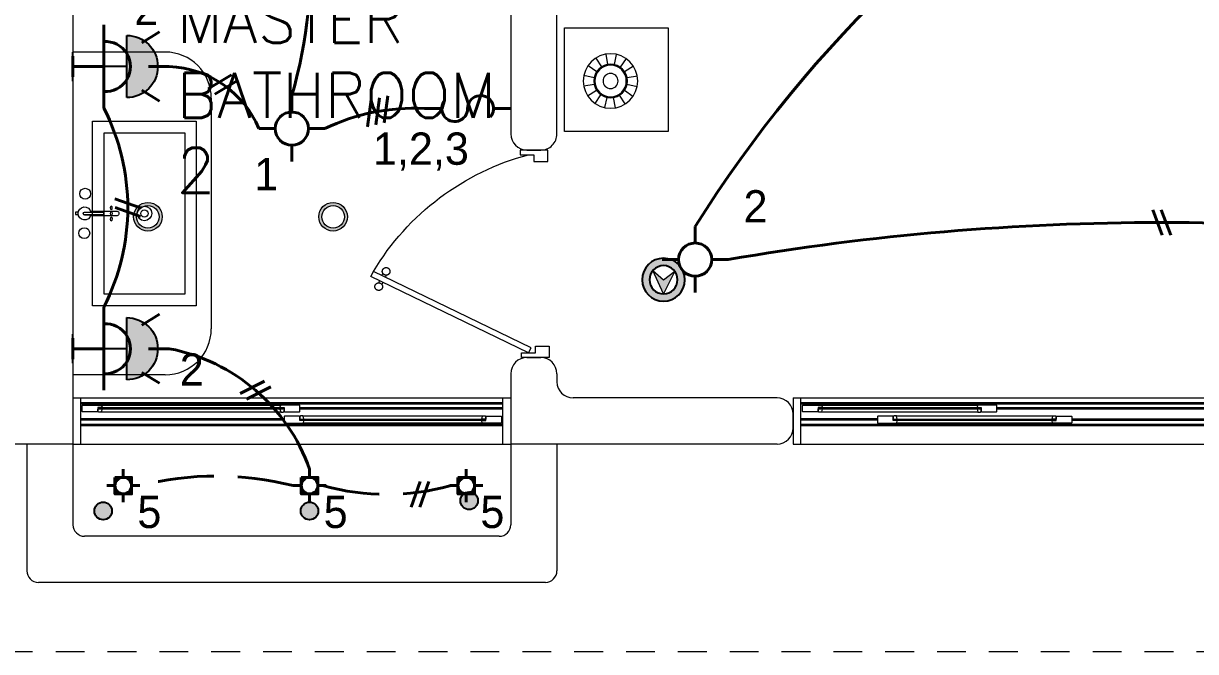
# Model space of a CAD drawing. Header units: metres. Extents: x 14 to 2416, y -346 to 476.
# Drawn here: x 146.26 to 151.35, y -86.97 to -84.25 of the extents above; entities that cross this region are included whole.
import ezdxf

# ---------------------------------------------------------------- set-up
doc = ezdxf.new("R2010")
doc.units = ezdxf.units.M
for name, pattern in [('0', [0]), ('Dash Style-2', [0.694425, 0.48607, -0.208355]), ('HIDDEN2', [0.1875, 0.125, -0.0625])]:
    doc.linetypes.add(name, pattern=pattern)
doc.layers.get('0').update_dxf_attribs({"linetype": '0', "lineweight": 20})
doc.layers.add('1', color=1, linetype='Continuous')
doc.layers.add('MAVA Luminarias', color=1, linetype='Continuous')
for name, color, linetype, lineweight in [('A-ANNO-TEXT', 20, 'Continuous', 13), ('A-DOOR', 35, 'Continuous', 5), ('A-WALL', 250, 'Continuous', 20), ('baños', 251, 'Continuous', 0), ('cristales', 131, 'Continuous', 0), ('E Salida Interruptores', 22, 'Continuous', 40), ('E Salida Luces', 22, 'Continuous', 40), ('E Tuberia Emp Losa', 22, 'Continuous', 40), ('E Tuberia Emp Piso', 24, 'Dash Style-2', 40), ('MAVA', 1, 'Continuous', 15), ('MAVA -LUMINARIAS', 1, 'Continuous', 18), ('MOBILIARIOS', 252, 'Continuous', 0), ('muros bajitos', 252, 'Continuous', 5), ('textos', 7, 'Continuous', 0)]:
    doc.layers.add(name, color=color, linetype=linetype, lineweight=lineweight)
doc.layers.add('Techos 1', color=7, linetype='HIDDEN2', lineweight=9, true_color=0x42391a)
doc.styles.add('CENTURY GOTHIC', font='GOTHIC.TTF')
doc.styles.get("Standard").update_dxf_attribs({"font": 'arial.ttf', "height": 0.1875})

# ---------------------------------------------------------------- blocks, each defined once
blk = doc.blocks.new('dl ip')
at = {"layer": 'MAVA', "true_color": 0xf8991e, "transparency": 33554687}
h = blk.add_hatch(color=30, dxfattribs=at)
h.dxf.hatch_style = 1
h.paths.add_polyline_path([(94.7574, -111.2088), (94.7109, -111.2482), (94.6624, -111.2113), (94.7109, -111.3092)])
at = {"layer": 'MAVA Luminarias', "linetype": 'Continuous', "true_color": 0xf8991e}
h = blk.add_hatch(color=30, dxfattribs=at)
h.paths.add_polyline_path([(94.618, -111.2482, 1), (94.8039, -111.2482, 1)])
h.paths.add_polyline_path([(94.7719, -111.2482, -1), (94.6499, -111.2482, -1)], flags=16)
at = {"layer": 'MAVA', "color": 30, "true_color": 0xf8991e}
for p, q in [((94.7109, -111.2482), (94.6624, -111.2113)), ((94.6624, -111.2113), (94.7109, -111.3092)), ((94.7109, -111.3092), (94.7574, -111.2088)), ((94.7574, -111.2088), (94.7109, -111.2482))]:
    blk.add_line(p, q, dxfattribs=at)
at = {"layer": 'MAVA Luminarias', "color": 30, "linetype": 'Continuous', "true_color": 0xf8991e}
for radius in [0.093, 0.061]:
    blk.add_circle((94.7109, -111.2482), radius, dxfattribs=at)
blk = doc.blocks.new('downlight')
at = {"layer": 'MAVA -LUMINARIAS'}
h = blk.add_hatch(color=3, dxfattribs=at)
h.dxf.hatch_style = 1
h.paths.add_polyline_path([(-5.416, -22.4571, 1), (-5.2917, -22.4571, 1)])
h.paths.add_polyline_path([(-5.3048, -22.4571, -1), (-5.4029, -22.4571, -1)], flags=16)
at = {"layer": 'MAVA -LUMINARIAS', "color": 3}
for radius in [0.0622, 0.049]:
    blk.add_circle((-5.3539, -22.4571), radius, dxfattribs=at)
blk = doc.blocks.new('piso')
at = {"layer": 'MAVA Luminarias', "transparency": 33554687}
blk.add_hatch(color=6, dxfattribs=at).paths.add_polyline_path([(513802.9217, 2035255.1736, 1), (513803.034, 2035255.1736, 1)])
at = {"layer": 'MAVA Luminarias', "color": 6, "transparency": 33554687}
blk.add_circle((513802.9779, 2035255.1736), 0.0562, dxfattribs=at)
blk = doc.blocks.new('SCONCE 2')
at = {"layer": 'MAVA Luminarias', "linetype": 'Continuous'}
blk.add_hatch(color=1, dxfattribs=at).paths.add_polyline_path([(0.3422, -0.2405, 1), (-0.169, -0.2405)])
at = {"layer": 'MAVA Luminarias', "color": 1, "linetype": 'Continuous'}
for p, q in [((-0.169, -0.2405), (0.3422, -0.2405)), ((0.0866, -0.2405), (0.0866, -0.6823)), ((-0.0323, -0.6823), (0.2056, -0.6823))]:
    blk.add_line(p, q, dxfattribs=at)
blk.add_arc((0.0866, -0.2405), 0.2556, 0, 180, dxfattribs=at)
blk = doc.blocks.new('A$Cb50f4bf1')
at = {"layer": 'MOBILIARIOS'}
for p, q in [((0.45, 0.45), (0, 0.45)), ((0, 0.45), (0, 0)), ((0.45, 0), (0.45, 0.45)), ((0.2058, 0.3663), (0.2154, 0.322)), ((0.2519, 0.3671), (0.2438, 0.3224)), ((0.1314, 0.3148), (0.1695, 0.2902)), ((0.1635, 0.348), (0.1893, 0.3107)), ((0.2948, 0.3501), (0.2703, 0.312)), ((0.328, 0.318), (0.2907, 0.2922)), ((0.1144, 0.2719), (0.1591, 0.2638)), ((0.3463, 0.2757), (0.302, 0.2661)), ((0.1152, 0.2258), (0.1595, 0.2353)), ((0.1335, 0.1834), (0.1708, 0.2092)), ((0.3301, 0.1867), (0.292, 0.2112)), ((0.3471, 0.2296), (0.3025, 0.2377)), ((0.1667, 0.1514), (0.1913, 0.1895)), ((0.2096, 0.1344), (0.2177, 0.179)), ((0.2557, 0.1352), (0.2462, 0.1795)), ((0.2981, 0.1535), (0.2723, 0.1908)), ((0, 0), (0.45, 0))]:
    blk.add_line(p, q, dxfattribs=at)
for radius in [0.1182, 0.0729, 0.0684, 0.0328]:
    blk.add_circle((0.2308, 0.2507), radius, dxfattribs=at)
blk = doc.blocks.new('A$C539e194f')
at = {"layer": 'A-DOOR'}
for p, q in [((0, 0.2), (3.2, 0.2)), ((0, 0), (0, 0.2)), ((0.034, 0.2), (0.034, 0)), ((3.166, 0.2), (3.166, 0)), ((3.2, 0), (3.2, 0.2)), ((0.034, 0.12), (3.166, 0.12)), ((0.366, 0.1075), (0.3675, 0.109)), ((0.366, 0.0805), (0.366, 0.1075)), ((0.3675, 0.109), (0.4481, 0.109)), ((0.4481, 0.109), (0.45, 0.1075)), ((1.1279, 0.109), (0.4481, 0.109)), ((0.45, 0.1075), (0.452, 0.0995)), ((1.126, 0.1075), (1.124, 0.0995)), ((1.1279, 0.109), (1.126, 0.1075)), ((1.2085, 0.109), (1.1279, 0.109)), ((1.21, 0.1075), (1.2085, 0.109)), ((1.21, 0.0805), (1.21, 0.1075)), ((1.99, 0.1075), (1.9915, 0.109)), ((1.99, 0.0805), (1.99, 0.1075)), ((1.9915, 0.109), (2.0721, 0.109)), ((2.0721, 0.109), (2.074, 0.1075)), ((2.0721, 0.109), (2.7519, 0.109)), ((2.074, 0.1075), (2.076, 0.0995)), ((2.75, 0.1075), (2.748, 0.0995)), ((2.7519, 0.109), (2.75, 0.1075)), ((2.8325, 0.109), (2.7519, 0.109)), ((2.834, 0.1075), (2.8325, 0.109)), ((2.834, 0.0805), (2.834, 0.1075)), ((0.0415, 0.061), (0.04, 0.0595)), ((0.04, 0.0595), (0.04, 0.0325)), ((0.1065, 0.061), (0.0415, 0.061)), ((0.108, 0.0595), (0.1065, 0.061)), ((0.108, 0.042), (0.108, 0.0595)), ((0.8028, 0.062), (0.1212, 0.062)), ((0.3675, 0.079), (0.366, 0.0805)), ((0.4325, 0.079), (0.3675, 0.079)), ((0.434, 0.0805), (0.4325, 0.079)), ((0.4515, 0.098), (0.434, 0.098)), ((0.434, 0.098), (0.434, 0.0805)), ((0.434, 0.095), (0.439, 0.095)), ((0.434, 0.095), (0.439, 0.095)), ((0.439, 0.097), (0.445, 0.093)), ((0.439, 0.093), (0.445, 0.097)), ((0.4472, 0.078), (1.1288, 0.078)), ((0.452, 0.0985), (0.4515, 0.098)), ((0.452, 0.0995), (0.452, 0.0985)), ((0.816, 0.0595), (0.8175, 0.061)), ((0.816, 0.042), (0.816, 0.0595)), ((0.8175, 0.061), (0.8825, 0.061)), ((0.884, 0.0595), (0.8825, 0.061)), ((0.884, 0.0595), (0.884, 0.0325)), ((1.124, 0.0995), (1.124, 0.0985)), ((1.124, 0.0985), (1.1245, 0.098)), ((1.1245, 0.098), (1.142, 0.098)), ((1.137, 0.097), (1.131, 0.093)), ((1.137, 0.093), (1.131, 0.097)), ((1.142, 0.095), (1.137, 0.095)), ((1.142, 0.095), (1.137, 0.095)), ((1.142, 0.098), (1.142, 0.0805)), ((1.142, 0.0805), (1.1435, 0.079)), ((1.1435, 0.079), (1.2085, 0.079)), ((1.2085, 0.079), (1.21, 0.0805)), ((1.9915, 0.079), (1.99, 0.0805)), ((2.0565, 0.079), (1.9915, 0.079)), ((2.058, 0.0805), (2.0565, 0.079)), ((2.0755, 0.098), (2.058, 0.098)), ((2.058, 0.098), (2.058, 0.0805)), ((2.058, 0.095), (2.063, 0.095)), ((2.058, 0.095), (2.063, 0.095)), ((2.063, 0.097), (2.069, 0.093)), ((2.063, 0.093), (2.069, 0.097)), ((2.7528, 0.078), (2.0712, 0.078)), ((2.076, 0.0985), (2.0755, 0.098)), ((2.076, 0.0995), (2.076, 0.0985)), ((2.316, 0.0595), (2.3175, 0.061)), ((2.316, 0.0595), (2.316, 0.0325)), ((2.3825, 0.061), (2.3175, 0.061)), ((2.384, 0.0595), (2.3825, 0.061)), ((2.384, 0.042), (2.384, 0.0595)), ((2.3972, 0.062), (3.0788, 0.062)), ((2.748, 0.0995), (2.748, 0.0985)), ((2.748, 0.0985), (2.7485, 0.098)), ((2.7485, 0.098), (2.766, 0.098)), ((2.761, 0.097), (2.755, 0.093)), ((2.761, 0.093), (2.755, 0.097)), ((2.766, 0.095), (2.761, 0.095)), ((2.766, 0.095), (2.761, 0.095)), ((2.766, 0.098), (2.766, 0.0805)), ((2.766, 0.0805), (2.7675, 0.079)), ((2.7675, 0.079), (2.8325, 0.079)), ((2.8325, 0.079), (2.834, 0.0805)), ((3.092, 0.0595), (3.0935, 0.061)), ((3.092, 0.042), (3.092, 0.0595)), ((3.0935, 0.061), (3.1585, 0.061)), ((3.1585, 0.061), (3.16, 0.0595)), ((3.16, 0.0595), (3.16, 0.0325)), ((0.034, 0.02), (3.166, 0.02)), ((0.04, 0.0325), (0.0415, 0.031)), ((0.0415, 0.031), (0.1221, 0.031)), ((0.108, 0.045), (0.113, 0.045)), ((0.108, 0.045), (0.113, 0.045)), ((0.1255, 0.042), (0.108, 0.042)), ((0.113, 0.043), (0.119, 0.047)), ((0.113, 0.047), (0.119, 0.043)), ((0.1221, 0.031), (0.124, 0.0325)), ((0.1221, 0.031), (0.8019, 0.031)), ((0.124, 0.0325), (0.126, 0.0405)), ((0.126, 0.0415), (0.1255, 0.042)), ((0.126, 0.0405), (0.126, 0.0415)), ((0.798, 0.0415), (0.7985, 0.042)), ((0.798, 0.0405), (0.798, 0.0415)), ((0.8, 0.0325), (0.798, 0.0405)), ((0.7985, 0.042), (0.816, 0.042)), ((0.8019, 0.031), (0.8, 0.0325)), ((0.8825, 0.031), (0.8019, 0.031)), ((0.811, 0.043), (0.805, 0.047)), ((0.811, 0.047), (0.805, 0.043)), ((0.816, 0.045), (0.811, 0.045)), ((0.816, 0.045), (0.811, 0.045)), ((0.884, 0.0325), (0.8825, 0.031)), ((2.316, 0.0325), (2.3175, 0.031)), ((2.3175, 0.031), (2.3981, 0.031)), ((2.384, 0.045), (2.389, 0.045)), ((2.384, 0.045), (2.389, 0.045)), ((2.4015, 0.042), (2.384, 0.042)), ((2.389, 0.043), (2.395, 0.047)), ((2.389, 0.047), (2.395, 0.043)), ((2.3981, 0.031), (2.4, 0.0325)), ((3.0779, 0.031), (2.3981, 0.031)), ((2.4, 0.0325), (2.402, 0.0405)), ((2.402, 0.0415), (2.4015, 0.042)), ((2.402, 0.0405), (2.402, 0.0415)), ((3.074, 0.0415), (3.0745, 0.042)), ((3.074, 0.0405), (3.074, 0.0415)), ((3.076, 0.0325), (3.074, 0.0405)), ((3.0745, 0.042), (3.092, 0.042)), ((3.0779, 0.031), (3.076, 0.0325)), ((3.1585, 0.031), (3.0779, 0.031)), ((3.087, 0.043), (3.081, 0.047)), ((3.087, 0.047), (3.081, 0.043)), ((3.092, 0.045), (3.087, 0.045)), ((3.092, 0.045), (3.087, 0.045)), ((3.16, 0.0325), (3.1585, 0.031)), ((0, 0), (3.2, 0))]:
    blk.add_line(p, q, dxfattribs=at)
at = {"layer": 'A-DOOR', "color": 8}
for p, q in [((0.034, 0.114), (3.166, 0.114)), ((0.366, 0.097), (0.034, 0.097)), ((0.366, 0.091), (0.034, 0.091)), ((1.21, 0.097), (1.99, 0.097)), ((1.21, 0.091), (1.99, 0.091)), ((2.834, 0.097), (3.166, 0.097)), ((2.834, 0.091), (3.166, 0.091)), ((0.034, 0.026), (3.166, 0.026)), ((2.316, 0.049), (0.884, 0.049)), ((2.316, 0.043), (0.884, 0.043))]:
    blk.add_line(p, q, dxfattribs=at)
at = {"layer": 'A-DOOR'}
for points in [[(0.1101, 0.0605, -0.341999), (0.1082, 0.059), (0.108, 0.0587), (0.108, 0.049), (0.109, 0.048), (0.126, 0.048), (0.126, 0.0485), (0.1227, 0.0609, 0.339454), (0.1212, 0.062), (0.1121, 0.062, 0.341999)], [(0.4361, 0.0795, 0.341999), (0.4342, 0.081), (0.434, 0.0813), (0.434, 0.091), (0.435, 0.092), (0.452, 0.092), (0.452, 0.0915), (0.4487, 0.0791, -0.339454), (0.4472, 0.078), (0.4381, 0.078, -0.341999)], [(0.8139, 0.0605, 0.341999), (0.8158, 0.059), (0.816, 0.0587), (0.816, 0.049), (0.815, 0.048), (0.798, 0.048), (0.798, 0.0485), (0.8013, 0.0609, -0.339454), (0.8028, 0.062), (0.8119, 0.062, -0.341999)], [(1.1399, 0.0795, -0.341999), (1.1418, 0.081), (1.142, 0.0813), (1.142, 0.091), (1.141, 0.092), (1.124, 0.092), (1.124, 0.0915), (1.1273, 0.0791, 0.339454), (1.1288, 0.078), (1.1379, 0.078, 0.341999)], [(2.0601, 0.0795, 0.341999), (2.0582, 0.081), (2.058, 0.0813), (2.058, 0.091), (2.059, 0.092), (2.076, 0.092), (2.076, 0.0915), (2.0727, 0.0791, -0.339454), (2.0712, 0.078), (2.0621, 0.078, -0.341999)], [(2.3861, 0.0605, -0.341999), (2.3842, 0.059), (2.384, 0.0587), (2.384, 0.049), (2.385, 0.048), (2.402, 0.048), (2.402, 0.0485), (2.3987, 0.0609, 0.339454), (2.3972, 0.062), (2.3881, 0.062, 0.341999)], [(2.7639, 0.0795, -0.341999), (2.7658, 0.081), (2.766, 0.0813), (2.766, 0.091), (2.765, 0.092), (2.748, 0.092), (2.748, 0.0915), (2.7513, 0.0791, 0.339454), (2.7528, 0.078), (2.7619, 0.078, 0.341999)], [(3.0899, 0.0605, 0.341999), (3.0918, 0.059), (3.092, 0.0587), (3.092, 0.049), (3.091, 0.048), (3.074, 0.048), (3.074, 0.0485), (3.0773, 0.0609, -0.339454), (3.0788, 0.062), (3.0879, 0.062, -0.341999)]]:
    blk.add_lwpolyline(points, format="xyb", close=True, dxfattribs=at)
for points in [[(0.434, 0.095), (0.439, 0.095), (0.439, 0.095), (0.434, 0.095)], [(1.137, 0.097), (0.439, 0.097), (0.439, 0.093), (1.137, 0.093)], [(0.439, 0.097), (0.445, 0.097), (0.445, 0.093), (0.439, 0.093)], [(0.4515, 0.098), (0.4395, 0.098), (0.4395, 0.097), (0.4515, 0.097)], [(0.4515, 0.093), (0.4395, 0.093), (0.4395, 0.092), (0.4515, 0.092)], [(0.445, 0.097), (0.45, 0.097), (0.45, 0.093), (0.445, 0.093)], [(1.1245, 0.098), (1.1365, 0.098), (1.1365, 0.097), (1.1245, 0.097)], [(1.1245, 0.093), (1.1365, 0.093), (1.1365, 0.092), (1.1245, 0.092)], [(1.131, 0.097), (1.126, 0.097), (1.126, 0.093), (1.131, 0.093)], [(1.137, 0.097), (1.131, 0.097), (1.131, 0.093), (1.137, 0.093)], [(1.142, 0.095), (1.137, 0.095), (1.137, 0.095), (1.142, 0.095)], [(2.058, 0.095), (2.063, 0.095), (2.063, 0.095), (2.058, 0.095)], [(2.063, 0.097), (2.069, 0.097), (2.069, 0.093), (2.063, 0.093)], [(2.063, 0.097), (2.761, 0.097), (2.761, 0.093), (2.063, 0.093)], [(2.0755, 0.098), (2.0635, 0.098), (2.0635, 0.097), (2.0755, 0.097)], [(2.0755, 0.093), (2.0635, 0.093), (2.0635, 0.092), (2.0755, 0.092)], [(2.069, 0.097), (2.074, 0.097), (2.074, 0.093), (2.069, 0.093)], [(2.7485, 0.098), (2.7605, 0.098), (2.7605, 0.097), (2.7485, 0.097)], [(2.7485, 0.093), (2.7605, 0.093), (2.7605, 0.092), (2.7485, 0.092)], [(2.755, 0.097), (2.75, 0.097), (2.75, 0.093), (2.755, 0.093)], [(2.761, 0.097), (2.755, 0.097), (2.755, 0.093), (2.761, 0.093)], [(2.766, 0.095), (2.761, 0.095), (2.761, 0.095), (2.766, 0.095)], [(0.108, 0.045), (0.113, 0.045), (0.113, 0.045), (0.108, 0.045)], [(0.113, 0.043), (0.119, 0.043), (0.119, 0.047), (0.113, 0.047)], [(0.113, 0.043), (0.811, 0.043), (0.811, 0.047), (0.113, 0.047)], [(0.1255, 0.047), (0.1135, 0.047), (0.1135, 0.048), (0.1255, 0.048)], [(0.1255, 0.042), (0.1135, 0.042), (0.1135, 0.043), (0.1255, 0.043)], [(0.119, 0.043), (0.124, 0.043), (0.124, 0.047), (0.119, 0.047)], [(0.7985, 0.047), (0.8105, 0.047), (0.8105, 0.048), (0.7985, 0.048)], [(0.7985, 0.042), (0.8105, 0.042), (0.8105, 0.043), (0.7985, 0.043)], [(0.805, 0.043), (0.8, 0.043), (0.8, 0.047), (0.805, 0.047)], [(0.811, 0.043), (0.805, 0.043), (0.805, 0.047), (0.811, 0.047)], [(0.816, 0.045), (0.811, 0.045), (0.811, 0.045), (0.816, 0.045)], [(2.384, 0.045), (2.389, 0.045), (2.389, 0.045), (2.384, 0.045)], [(3.087, 0.043), (2.389, 0.043), (2.389, 0.047), (3.087, 0.047)], [(2.389, 0.043), (2.395, 0.043), (2.395, 0.047), (2.389, 0.047)], [(2.4015, 0.047), (2.3895, 0.047), (2.3895, 0.048), (2.4015, 0.048)], [(2.4015, 0.042), (2.3895, 0.042), (2.3895, 0.043), (2.4015, 0.043)], [(2.395, 0.043), (2.4, 0.043), (2.4, 0.047), (2.395, 0.047)], [(3.0745, 0.047), (3.0865, 0.047), (3.0865, 0.048), (3.0745, 0.048)], [(3.0745, 0.042), (3.0865, 0.042), (3.0865, 0.043), (3.0745, 0.043)], [(3.081, 0.043), (3.076, 0.043), (3.076, 0.047), (3.081, 0.047)], [(3.087, 0.043), (3.081, 0.043), (3.081, 0.047), (3.087, 0.047)], [(3.092, 0.045), (3.087, 0.045), (3.087, 0.045), (3.092, 0.045)]]:
    blk.add_lwpolyline(points, close=True, dxfattribs=at)
at = {"layer": 'A-DOOR', "color": 7}
for points in [[(1.137, 0.093), (0.439, 0.093), (0.439, 0.097), (1.137, 0.097)], [(2.063, 0.093), (2.761, 0.093), (2.761, 0.097), (2.063, 0.097)], [(0.113, 0.047), (0.811, 0.047), (0.811, 0.043), (0.113, 0.043)], [(3.087, 0.047), (2.389, 0.047), (2.389, 0.043), (3.087, 0.043)]]:
    blk.add_lwpolyline(points, close=True, dxfattribs=at)
at = {"layer": 'cristales', "const_width": 0.004}
for points in [[(1.126, 0.095), (0.45, 0.095)], [(2.074, 0.095), (2.75, 0.095)], [(0.124, 0.045), (0.8, 0.045)], [(3.076, 0.045), (2.4, 0.045)]]:
    blk.add_lwpolyline(points, dxfattribs=at)
blk = doc.blocks.new('P90')
at = {"layer": 'A-DOOR'}
for p, q in [((-0.0476, -0.8576), (0.6364, -0.5264)), ((-0.0368, -0.88), (0.6473, -0.5489)), ((0.5843, -0.5517), (0.58, -0.5427)), ((0.5992, -0.5445), (0.5949, -0.5355)), ((0.6473, -0.5489), (0.6364, -0.5264)), ((0.5952, -0.5741), (0.5995, -0.5831)), ((0.6101, -0.5669), (0.6144, -0.5759)), ((-0.0368, -0.88), (-0.0476, -0.8576))]:
    blk.add_line(p, q, dxfattribs=at)
for points in [[(-0.06, -0.02), (-0.06, -0.05), (-0.12, -0.05), (-0.12, 0), (0, 0), (0, -0.02)], [(-0.0668, -0.88), (-0.0668, -0.85), (-0.1268, -0.85), (-0.1268, -0.9), (-0.0068, -0.9), (-0.0068, -0.88)]]:
    blk.add_lwpolyline(points, close=True, dxfattribs=at)
blk.add_arc((-0.3259, -1.105), 1.1228, 31.0139, 75.0797, dxfattribs=at)
for points in [[(0.5812, -0.5096), (0.5857, -0.5096), (0.5933, -0.5141), (0.5977, -0.5218), (0.5977, -0.5306), (0.5933, -0.5383), (0.5856, -0.5427), (0.5767, -0.5427), (0.5691, -0.5383), (0.5647, -0.5306), (0.5647, -0.5217), (0.5691, -0.514), (0.5768, -0.5096), (0.5812, -0.5096)], [(0.6133, -0.5758), (0.6177, -0.5758), (0.6254, -0.5803), (0.6298, -0.5879), (0.6298, -0.5968), (0.6253, -0.6045), (0.6176, -0.6089), (0.6088, -0.6089), (0.6011, -0.6044), (0.5967, -0.5967), (0.5967, -0.5879), (0.6011, -0.5802), (0.6088, -0.5758), (0.6133, -0.5758)]]:
    blk.add_open_spline(points, degree=2, dxfattribs=at)
blk = doc.blocks.new('A$C8d867532')
at = {"layer": 'baños', "linetype": 'Continuous'}
blk.add_line((0.0395, 0.4062, 0), (0.1223, 0.4062, 0.0004), dxfattribs=at)
at = {"layer": 'baños'}
for points in [[(0.0743, 0.8), (0.5243, 0.8), (0.5243, 0), (0.0743, 0)], [(0.1243, 0.75), (0.4743, 0.75), (0.4743, 0.05), (0.1243, 0.05)]]:
    blk.add_lwpolyline(points, close=True, dxfattribs=at)
at = {"layer": 'baños', "linetype": 'Continuous'}
blk.add_lwpolyline([(0.0672, 0.3939, -9.082434), (0.0672, 0.4062)], format="xyb", dxfattribs=at)
at = {"layer": 'baños', "linetype": 'Continuous', "elevation": 0}
for points in [[(0.0661, 0.4101), (0.1804, 0.4101, -0.363105), (0.1887, 0.4, -0.363105), (0.1804, 0.39), (0.0661, 0.39)], [(0.0333, 0.4, -0.385153), (0.0395, 0.4062), (0.0395, 0.4062)], [(0.0333, 0.4, 0.385153), (0.0395, 0.3939), (0.0395, 0.3939)]]:
    blk.add_lwpolyline(points, format="xyb", dxfattribs=at)
at = {"layer": 'baños', "linetype": 'Continuous'}
for points, elevation in [([(0.0114, 0.405), (0.0005, 0.405), (0, 0.4043), (0, 0.3957)], 0), ([(0, 0.3957), (0.0005, 0.395), (0.0114, 0.395)], 0), ([(0.1223, 0.4062), (0.1223, 0.3939)], 0.0004)]:
    blk.add_lwpolyline(points, dxfattribs=dict(at, elevation=elevation))
at = {"layer": 'baños', "linetype": 'Continuous', "extrusion": (1.31781e-06, -1, -8.43443e-26), "elevation": -0.3939}
blk.add_lwpolyline([(0.1223, 0.0004), (0.0395, 0)], close=True, dxfattribs=at)
at = {"layer": 'baños', "linetype": 'Continuous'}
for centre, radius in [((0.0422, 0.4857), 0.0237), ((0.2993, 0.4), 0.0317), ((0.2993, 0.4), 0.0159), ((0.0384, 0.3146), 0.0237)]:
    blk.add_circle(centre, radius, dxfattribs=at)
at = {"layer": 'baños', "linetype": 'Continuous', "extrusion": (3.61622e-27, 8.43443e-26, -1)}
for centre, major_axis, ratio in [((0.1558, 0.4), (0, -0.0085), 0.599546), ((0.1557, 0.424), (0.00005, -0.0075), 0.581577), ((0.1558, 0.376), (0.00005, -0.0075), 0.581577)]:
    blk.add_ellipse(centre, major_axis=major_axis, ratio=ratio, dxfattribs=at)
at = {"layer": 'baños', "linetype": 'Continuous', "flags": 8}
for tag, p in [('TRADENAME', (0.1887, 0.4, 0)), ('MODELNUMBER', (0.1887, 0.4, 0)), ('MATERIAL', (0.1888, 0.4, 0)), ('PRODUCT', (0.1888, 0.4, 0))]:
    blk.add_attdef(tag, p, '', height=0.0000254, rotation=270.0001, dxfattribs=at)
at = {"layer": 'baños', "linetype": 'Continuous'}
for tag, p in [('MATERIAL', (0.299, 0.3999)), ('PRODUCT', (0.299, 0.3999)), ('TRADENAME', (0.2991, 0.3999)), ('MODELNUMBER', (0.2991, 0.3999))]:
    blk.add_attdef(tag, p, '', height=0.0000254, rotation=90.0001, dxfattribs=at)
blk = doc.blocks.new('A$C57825f6e')
at = {"layer": 'A-DOOR'}
for p, q in [((0, 0.2), (1.9, 0.2)), ((0, 0.2), (0, 0)), ((0.034, 0), (0.034, 0.2)), ((0.034, 0.18), (1.866, 0.18)), ((0.04, 0.1675), (0.0415, 0.169)), ((0.04, 0.1405), (0.04, 0.1675)), ((0.0415, 0.169), (0.1221, 0.169)), ((0.1255, 0.158), (0.108, 0.158)), ((0.108, 0.158), (0.108, 0.1405)), ((0.108, 0.155), (0.113, 0.155)), ((0.108, 0.155), (0.113, 0.155)), ((0.113, 0.157), (0.119, 0.153)), ((0.113, 0.153), (0.119, 0.157)), ((0.1221, 0.169), (0.124, 0.1675)), ((0.1221, 0.169), (0.9019, 0.169)), ((0.124, 0.1675), (0.126, 0.1595)), ((0.126, 0.1585), (0.1255, 0.158)), ((0.126, 0.1595), (0.126, 0.1585)), ((0.9, 0.1675), (0.898, 0.1595)), ((0.898, 0.1595), (0.898, 0.1585)), ((0.898, 0.1585), (0.8985, 0.158)), ((0.8985, 0.158), (0.916, 0.158)), ((0.9019, 0.169), (0.9, 0.1675)), ((0.9825, 0.169), (0.9019, 0.169)), ((0.911, 0.157), (0.905, 0.153)), ((0.911, 0.153), (0.905, 0.157)), ((0.916, 0.155), (0.911, 0.155)), ((0.916, 0.155), (0.911, 0.155)), ((0.916, 0.158), (0.916, 0.1405)), ((0.984, 0.1675), (0.9825, 0.169)), ((0.984, 0.1405), (0.984, 0.1675)), ((1.866, 0), (1.866, 0.2)), ((1.9, 0.2), (1.9, 0)), ((0.0415, 0.139), (0.04, 0.1405)), ((0.1065, 0.139), (0.0415, 0.139)), ((0.108, 0.1405), (0.1065, 0.139)), ((0.9028, 0.138), (0.1212, 0.138)), ((0.916, 0.1405), (0.9175, 0.139)), ((0.9175, 0.121), (0.916, 0.1195)), ((0.916, 0.1195), (0.916, 0.0925)), ((0.9175, 0.139), (0.9825, 0.139)), ((0.9825, 0.121), (0.9175, 0.121)), ((0.984, 0.1405), (0.9825, 0.139)), ((0.984, 0.1195), (0.9825, 0.121)), ((0.984, 0.102), (0.984, 0.1195)), ((0.984, 0.105), (0.989, 0.105)), ((0.984, 0.105), (0.989, 0.105)), ((1.0015, 0.102), (0.984, 0.102)), ((0.989, 0.103), (0.995, 0.107)), ((0.989, 0.107), (0.995, 0.103)), ((0.9972, 0.122), (1.7788, 0.122)), ((1.002, 0.1015), (1.0015, 0.102)), ((1.774, 0.1015), (1.7745, 0.102)), ((1.7745, 0.102), (1.792, 0.102)), ((1.787, 0.103), (1.781, 0.107)), ((1.787, 0.107), (1.781, 0.103)), ((1.792, 0.105), (1.787, 0.105)), ((1.792, 0.105), (1.787, 0.105)), ((1.792, 0.1195), (1.7935, 0.121)), ((1.792, 0.102), (1.792, 0.1195)), ((1.7935, 0.121), (1.8585, 0.121)), ((1.8585, 0.121), (1.86, 0.1195)), ((1.86, 0.1195), (1.86, 0.0925)), ((0.034, 0.08), (1.866, 0.08)), ((0.916, 0.0925), (0.9175, 0.091)), ((0.9175, 0.091), (0.9981, 0.091)), ((0.9981, 0.091), (1, 0.0925)), ((1.7779, 0.091), (0.9981, 0.091)), ((1, 0.0925), (1.002, 0.1005)), ((1.002, 0.1005), (1.002, 0.1015)), ((1.774, 0.1005), (1.774, 0.1015)), ((1.776, 0.0925), (1.774, 0.1005)), ((1.7779, 0.091), (1.776, 0.0925)), ((1.8585, 0.091), (1.7779, 0.091)), ((1.86, 0.0925), (1.8585, 0.091)), ((0, 0), (1.9, 0))]:
    blk.add_line(p, q, dxfattribs=at)
at = {"layer": 'A-DOOR', "color": 8}
for p, q in [((0.034, 0.174), (1.866, 0.174)), ((1.866, 0.157), (0.984, 0.157)), ((0.916, 0.109), (0.034, 0.109)), ((0.916, 0.103), (0.034, 0.103)), ((1.866, 0.151), (0.984, 0.151)), ((0.034, 0.086), (1.866, 0.086))]:
    blk.add_line(p, q, dxfattribs=at)
at = {"layer": 'A-DOOR'}
for points in [[(0.108, 0.155), (0.113, 0.155), (0.113, 0.155), (0.108, 0.155)], [(0.113, 0.157), (0.119, 0.157), (0.119, 0.153), (0.113, 0.153)], [(0.113, 0.157), (0.911, 0.157), (0.911, 0.153), (0.113, 0.153)], [(0.1255, 0.158), (0.1135, 0.158), (0.1135, 0.157), (0.1255, 0.157)], [(0.1255, 0.153), (0.1135, 0.153), (0.1135, 0.152), (0.1255, 0.152)], [(0.119, 0.157), (0.124, 0.157), (0.124, 0.153), (0.119, 0.153)], [(0.8985, 0.158), (0.9105, 0.158), (0.9105, 0.157), (0.8985, 0.157)], [(0.8985, 0.153), (0.9105, 0.153), (0.9105, 0.152), (0.8985, 0.152)], [(0.905, 0.157), (0.9, 0.157), (0.9, 0.153), (0.905, 0.153)], [(0.911, 0.157), (0.905, 0.157), (0.905, 0.153), (0.911, 0.153)], [(0.916, 0.155), (0.911, 0.155), (0.911, 0.155), (0.916, 0.155)], [(0.984, 0.105), (0.989, 0.105), (0.989, 0.105), (0.984, 0.105)], [(1.787, 0.103), (0.989, 0.103), (0.989, 0.107), (1.787, 0.107)], [(0.989, 0.103), (0.995, 0.103), (0.995, 0.107), (0.989, 0.107)], [(1.0015, 0.107), (0.9895, 0.107), (0.9895, 0.108), (1.0015, 0.108)], [(1.0015, 0.102), (0.9895, 0.102), (0.9895, 0.103), (1.0015, 0.103)], [(0.995, 0.103), (1, 0.103), (1, 0.107), (0.995, 0.107)], [(1.7745, 0.107), (1.7865, 0.107), (1.7865, 0.108), (1.7745, 0.108)], [(1.7745, 0.102), (1.7865, 0.102), (1.7865, 0.103), (1.7745, 0.103)], [(1.781, 0.103), (1.776, 0.103), (1.776, 0.107), (1.781, 0.107)], [(1.787, 0.103), (1.781, 0.103), (1.781, 0.107), (1.787, 0.107)], [(1.792, 0.105), (1.787, 0.105), (1.787, 0.105), (1.792, 0.105)]]:
    blk.add_lwpolyline(points, close=True, dxfattribs=at)
at = {"layer": 'A-DOOR', "color": 7}
for points in [[(0.113, 0.153), (0.911, 0.153), (0.911, 0.157), (0.113, 0.157)], [(1.787, 0.107), (0.989, 0.107), (0.989, 0.103), (1.787, 0.103)]]:
    blk.add_lwpolyline(points, close=True, dxfattribs=at)
at = {"layer": 'A-DOOR'}
for points in [[(0.1101, 0.1395, 0.341999), (0.1082, 0.141), (0.108, 0.1413), (0.108, 0.151), (0.109, 0.152), (0.126, 0.152), (0.126, 0.1515), (0.1227, 0.1391, -0.339454), (0.1212, 0.138), (0.1121, 0.138, -0.341999)], [(0.9139, 0.1395, -0.341999), (0.9158, 0.141), (0.916, 0.1413), (0.916, 0.151), (0.915, 0.152), (0.898, 0.152), (0.898, 0.1515), (0.9013, 0.1391, 0.339454), (0.9028, 0.138), (0.9119, 0.138, 0.341999)], [(0.9861, 0.1205, -0.341999), (0.9842, 0.119), (0.984, 0.1187), (0.984, 0.109), (0.985, 0.108), (1.002, 0.108), (1.002, 0.1085), (0.9987, 0.1209, 0.339454), (0.9972, 0.122), (0.9881, 0.122, 0.341999)], [(1.7899, 0.1205, 0.341999), (1.7918, 0.119), (1.792, 0.1187), (1.792, 0.109), (1.791, 0.108), (1.774, 0.108), (1.774, 0.1085), (1.7773, 0.1209, -0.339454), (1.7788, 0.122), (1.7879, 0.122, -0.341999)]]:
    blk.add_lwpolyline(points, format="xyb", close=True, dxfattribs=at)
at = {"layer": 'cristales', "const_width": 0.004}
for points in [[(0.124, 0.155), (0.9, 0.155)], [(1.776, 0.105), (1, 0.105)]]:
    blk.add_lwpolyline(points, dxfattribs=at)
blk = doc.blocks.new('PL BASE 2N NASAS 09')
at = {"layer": 'A-WALL'}
for p, q in [((174.1475, -23.8682), (174.1475, -20.6058)), ((173.9475, -21.6017), (173.9475, -23.8667)), ((172.0475, -22.6608), (172.0475, -25.2117)), ((174.0175, -23.9367), (174.0775, -23.9367)), ((174.0175, -24.8367), (174.0775, -24.8367)), ((173.9475, -24.9067), (173.9475, -25.2117)), ((174.1475, -24.9067), (174.1475, -24.9417)), ((175.1026, -25.0117), (174.2175, -25.0117)), ((175.1726, -25.1417), (175.1726, -25.0817)), ((172.0475, -25.2117), (170.9725, -25.2117)), ((175.1026, -25.2117), (173.9475, -25.2117))]:
    blk.add_line(p, q, dxfattribs=at)
for centre, start, end in [((174.0175, -23.8667), 180, 270), ((174.0775, -23.8667), 270, 0.0062), ((174.0175, -24.9067), 90, 180), ((174.0775, -24.9067), 0, 90), ((174.2175, -24.9417), 180, 270), ((175.1026, -25.0817), 360, 90), ((175.1026, -25.1417), 270, 360)]:
    blk.add_arc(centre, 0.07, start, end, dxfattribs=at)
at = {"layer": 'baños'}
for p, q in [((172.4475, -23.5117), (172.0475, -23.5117)), ((172.6475, -23.7117), (172.6475, -24.7117)), ((172.4475, -24.9117), (172.0475, -24.9117))]:
    blk.add_line(p, q, dxfattribs=at)
for centre, start, end in [((172.4475, -23.7117), 0, 90), ((172.4475, -24.7117), 270, 0)]:
    blk.add_arc(centre, 0.2, start, end, dxfattribs=at)
at = {"layer": 'muros bajitos'}
for p, q in [((171.8475, -25.2117), (171.8475, -25.7617)), ((172.0475, -25.2117), (172.0475, -25.5617)), ((173.9475, -25.2117), (173.9475, -25.5617)), ((174.1475, -25.2117), (174.1475, -25.7617)), ((173.8975, -25.6117), (172.0975, -25.6117)), ((174.0975, -25.8117), (171.8975, -25.8117))]:
    blk.add_line(p, q, dxfattribs=at)
for centre, start, end in [((172.0975, -25.5617), 180, 270), ((173.8975, -25.5617), 270, 360), ((171.8975, -25.7617), 180, 270), ((174.0975, -25.7617), 270, 0)]:
    blk.add_arc(centre, 0.05, start, end, dxfattribs=at)
at = {"layer": 'Techos 1'}
blk.add_line((160.0475, -26.1117), (185.4975, -26.1117), dxfattribs=at)
at = {"color": 1}
blk.add_blockref('A$C57825f6e', (172.0475, -25.2117), dxfattribs=at)
at = {"layer": '1', "color": 1}
ref = blk.add_blockref('A$C8d867532', (172.0581, -24.6117), dxfattribs=at)
ref.add_attrib('MATERIAL', 'VITREOUS CHINA', (172.3571, -24.2116), dxfattribs={"layer": 'baños', "linetype": 'Continuous', "height": 0.0000254, "rotation": 270.0001})
ref.add_attrib('PRODUCT', 'BATHROOM SINK', (172.3571, -24.2116), dxfattribs={"layer": 'baños', "linetype": 'Continuous', "height": 0.0000254, "rotation": 270.0001})
ref.add_attrib('TRADENAME', 'VOX', (172.3572, -24.2118), dxfattribs={"layer": 'baños', "linetype": 'Continuous', "height": 0.0000254, "rotation": 270.0001})
ref.add_attrib('MODELNUMBER', 'K-5373', (172.3572, -24.2117), dxfattribs={"layer": 'baños', "linetype": 'Continuous', "height": 0.0000254, "rotation": 270.0001})
ref.add_attrib('MATERIAL', 'BRASS', (172.2469, -24.2118, 0), dxfattribs={"layer": 'baños', "linetype": 'Continuous', "height": 0.0000254, "rotation": 90.0001})
ref.add_attrib('PRODUCT', 'FAUCETS', (172.2469, -24.2119, 0), dxfattribs={"layer": 'baños', "linetype": 'Continuous', "height": 0.0000254, "rotation": 90.0001})
ref.add_attrib('TRADENAME', 'PURIST', (172.2468, -24.2118, 0), dxfattribs={"layer": 'baños', "linetype": 'Continuous', "height": 0.0000254, "rotation": 90.0001})
ref.add_attrib('MODELNUMBER', 'K-14404-4A', (172.2468, -24.2119, 0), dxfattribs={"layer": 'baños', "linetype": 'Continuous', "height": 0.0000254, "rotation": 90.0001})
at = {"layer": 'A-DOOR', "xscale": -1}
blk.add_blockref('P90', (173.9875, -23.9367), dxfattribs=at)
at = {"layer": 'baños', "xscale": -1, "rotation": 180}
blk.add_blockref('A$C539e194f', (175.1726, -25.0117), dxfattribs=at)
at = {"layer": 'textos', "insert": (172.4974, -24.1217), "char_height": 0.195, "width": 1.854973, "attachment_point": 7}
blk.add_mtext('{\\Fromans|c0;MASTER BATHROOM\\P2}', dxfattribs=at)
blk = doc.blocks.new('PL MUEBLES 2N NASAS 09')
blk.add_blockref('PL BASE 2N NASAS 09', (49.9143, 62.717))
at = {"layer": 'MOBILIARIOS', "xscale": -1, "rotation": 90.00000000000007}
blk.add_blockref('A$Cb50f4bf1', (224.5453, 39.3106), dxfattribs=at)
blk = doc.blocks.new('A$C595364de')
blk.add_blockref('PL MUEBLES 2N NASAS 09', (-199.5618, -36.6052))
blk = doc.blocks.new('*U386')
at = {"layer": 'E Salida Luces'}
for p, q in [((-0.2226, 0.1502), (-0.2226, 0.3004)), ((-0.6254, 0.2502), (-0.4978, 0.171)), ((-0.2226, 0.1502), (-0.2226, -0.1502)), ((-0.2226, 0), (0, 0)), ((0, -0.0751), (0, 0.0751)), ((-0.6968, 0), (-0.5466, 0)), ((-0.2226, -0.3004), (-0.2226, -0.1502)), ((-0.6254, -0.2502), (-0.4978, -0.1711))]:
    blk.add_line(p, q, dxfattribs=at)
blk.add_arc((-0.2348, 0), 0.1811, 86.11948, 273.88052, dxfattribs=at)
blk = doc.blocks.new('*U370')
for p, q in [((0.03, 1.37), (-1.05, -1.48)), ((0.99, 1.37), (-0.09, -1.48))]:
    blk.add_line(p, q)
blk = doc.blocks.new('*U465')
at = {"xscale": 0.03937007874015751, "yscale": 0.03937007874015751, "zscale": 0.03937007874015751, "rotation": 1.172840678345944}
blk.add_blockref('*U370', (0.0012, 0.0023), dxfattribs=at)
blk = doc.blocks.new('*U387')
at = {"layer": 'E Salida Luces'}
for p, q in [((0.2226, 0.3004), (0.2226, 0.1502)), ((0.6254, 0.2502), (0.4978, 0.1711)), ((0.2226, -0.1502), (0.2226, 0.1502)), ((0, 0.0751), (0, -0.0751)), ((0.2226, 0), (0, 0)), ((0.6968, 0), (0.5466, 0)), ((0.2226, -0.1502), (0.2226, -0.3004)), ((0.6254, -0.2502), (0.4978, -0.171))]:
    blk.add_line(p, q, dxfattribs=at)
blk.add_arc((0.2348, 0), 0.1811, 266.11948, 93.88052, dxfattribs=at)
blk = doc.blocks.new('*U676')
at = {"xscale": 0.03937007874015749, "yscale": 0.03937007874015749, "zscale": 0.03937007874015749, "rotation": 71.80885793327268}
blk.add_blockref('*U370', (-0.0018, 0.0019), dxfattribs=at)
blk = doc.blocks.new('*U500')
at = {"layer": 'E Salida Luces', "linetype": 'Continuous'}
for p, q in [((0, 0.358), (0, 0.181)), ((-0.358, 0.001), (-0.18, 0.001)), ((0.18, 0.001), (0.358, 0.001)), ((0, -0.179), (0, -0.357))]:
    blk.add_line(p, q, dxfattribs=at)
blk.add_circle((0, 0.001), 0.18, dxfattribs=at)
blk = doc.blocks.new('*U461')
at = {"layer": 'E Salida Interruptores'}
for p, q in [((0.075, 0), (0, 0)), ((0.3, 0), (0.375, 0))]:
    blk.add_line(p, q, dxfattribs=at)
for centre, start, end in [((0.13125, 0), 0, 221.81031), ((0.24375, 0), 180, 41.81031)]:
    blk.add_arc(centre, 0.05625, start, end, dxfattribs=at)
blk = doc.blocks.new('*U686')
at = {"xscale": 0.0393700787401575, "yscale": 0.0393700787401575, "zscale": 0.0393700787401575, "rotation": 283.162644584829}
blk.add_blockref('*U370', (0.0025, -0.0007), dxfattribs=at)
blk = doc.blocks.new('*U691')
at = {"xscale": 0.03937007874015751, "yscale": 0.03937007874015751, "zscale": 0.03937007874015751, "rotation": 90.18577855473504}
blk.add_blockref('*U370', (-0.0023, 0.0012), dxfattribs=at)
blk = doc.blocks.new('Luz LED 12V')
at = {"layer": 'E Salida Luces', "linetype": 'Continuous'}
for p, q in [((0, 0.358), (0, 0.181)), ((-0.358, 0.001), (-0.18, 0.001)), ((0.18, 0.001), (0.358, 0.001)), ((0, -0.179), (0, -0.357))]:
    blk.add_line(p, q, dxfattribs=at)
at = {"layer": 'E Salida Luces'}
blk.add_lwpolyline([(-0.18, 0.181), (0.18, 0.181), (0.18, -0.179), (-0.18, -0.179)], close=True, dxfattribs=at)
at = {"layer": 'E Salida Luces', "linetype": 'Continuous'}
blk.add_circle((0, 0.001), 0.18, dxfattribs=at)
blk = doc.blocks.new('*U721')
at = {"xscale": 0.03937007874015749, "yscale": 0.03937007874015749, "zscale": 0.03937007874015749, "rotation": 114.8360148297677}
blk.add_blockref('*U370', (-0.0026, 0.0002), dxfattribs=at)
blk = doc.blocks.new('*U753')
at = {"xscale": 0.03937007874015749, "yscale": 0.03937007874015749, "zscale": 0.03937007874015749, "rotation": 75.69672348123925}
blk.add_blockref('*U370', (-0.0019, 0.0017), dxfattribs=at)

msp = doc.modelspace()

# ---------------------------------------------------------------- linework, layer by layer
at = {"layer": 'E Salida Luces'}
for centre, radius, start, end in [((145.2944, -83.9557), 2.2161, 344.1821, 22.3337), ((153.8037, -88.0159), 5.4543, 118.4967, 148.0298), ((146.8779, -84.8736), 0.4401, 22.8281, 87.8168), ((145.7672, -85.0457), 0.9471, 332.8843, 27.1157), ((147.955, -85.502), 0.8872, 86.9894, 115.7433), ((151.2016, -96.1919), 11.0819, 80.22244, 99.77756), ((146.7444, -86.4482), 0.8048, 19.467, 79.2376)]:
    msp.add_arc(centre, radius, start, end, dxfattribs=at)
at = {"layer": 'E Tuberia Emp Piso', "ltscale": 0.5}
for centre, radius, start, end in [((147.099, -87.5556), 1.3458, 75.6887, 104.3113), ((147.8386, -85.2887), 1.0009, 254.1616, 285.8384)]:
    msp.add_arc(centre, radius, start, end, dxfattribs=at)

# ---------------------------------------------------------------- block references
at = {"layer": 'A-ANNO-TEXT'}
msp.add_blockref('A$C595364de', (124.0766, -86.9711), dxfattribs=at)
at = {"layer": 'E Salida Luces', "color": 1, "yscale": 0.6, "zscale": 0.6, "rotation": 180}
for name, p, xscale in [('*U387', (146.4766, -84.4338), -0.6), ('*U386', (146.4766, -85.6576), 0.6)]:
    msp.add_blockref(name, p, dxfattribs=dict(at, xscale=xscale))
at = {"layer": 'E Salida Luces', "xscale": 0.4, "yscale": 0.4, "zscale": 0.4, "rotation": 180}
for p in [(147.4266, -84.7026), (149.1766, -85.2707)]:
    msp.add_blockref('*U500', p, dxfattribs=at)
at = {"layer": 'E Salida Luces', "xscale": 0.2, "yscale": 0.2, "zscale": 0.2}
for p in [(146.6948, -86.2517), (147.5032, -86.2517), (148.1833, -86.2517)]:
    msp.add_blockref('Luz LED 12V', p, dxfattribs=at)
at = {"layer": 'E Tuberia Emp Losa'}
for name, p, xscale, yscale, zscale, rotation in [('*U753', (147.1283, -84.5117), 0.9842519685039481, 0.9842519685039481, 0.9842519685039481, 246.315101284278), ('*U686', (147.7802, -84.6322), 0.9842519685039597, 0.9842519685039597, 0.9842519685039597, 270), ('*U686', (147.8165, -84.6237), 0.9842519685039597, 0.9842519685039597, 0.9842519685039597, 270), ('*U465', (146.7143, -85.0457), 0.9842519685039597, 0.9842519685039597, 0.9842519685039597, 90.00000000000001), ('*U691', (151.2016, -85.1101), -0.9842519685039484, 0.9842519685039484, 0.9842519685039484, 270), ('*U676', (147.2687, -85.8376), 0.9842519685039481, 0.9842519685039481, 0.9842519685039481, 246.315101284278), ('*U721', (147.9825, -86.2895), 0.9842519685039481, 0.9842519685039481, 0.9842519685039481, 246.315101284278)]:
    msp.add_blockref(name, p, dxfattribs=dict(at, xscale=xscale, yscale=yscale, zscale=zscale, rotation=rotation))
at = {"layer": 'E Tuberia Emp Losa', "xscale": -1}
msp.add_blockref('*U461', (148.3766, -84.616), dxfattribs=at)
at = {"layer": 'MAVA Luminarias', "linetype": 'Continuous', "xscale": -0.5277282914889166, "yscale": 0.5277282914889166, "zscale": 0.5277282914889166, "rotation": 270}
for p in [(146.8367, -84.4795), (146.8367, -85.7033)]:
    msp.add_blockref('SCONCE 2', p, dxfattribs=at)
at = {"layer": 'MAVA Luminarias'}
for p in [(152.1556, -62.6282), (152.9592, -62.6282)]:
    msp.add_blockref('downlight', p, dxfattribs=at)
at = {"layer": 'MAVA Luminarias', "xscale": -1}
msp.add_blockref('dl ip', (243.7501, 25.8898), dxfattribs=at)
at = {"layer": 'MAVA Luminarias', "xscale": 0.6780394422585752, "yscale": 0.6780394422585752, "zscale": 0.6780394422585752}
for p in [(-348230.4888, -1380069.5997), (-348232.077, -1380069.6439), (-348231.1814, -1380069.6439)]:
    msp.add_blockref('piso', p, dxfattribs=at)

# ---------------------------------------------------------------- texts
at = {"layer": 'E Tuberia Emp Losa', "char_height": 0.14, "attachment_point": 5, "style": 'CENTURY GOTHIC'}
for s, insert, width in [('2', (146.7949, -84.1838), 0.162623), ('1,2,3', (147.9864, -84.8028), 0.836737), ('1', (147.3152, -84.9002), 0.133394), ('2', (149.4385, -85.0401), 0.162623), ('2', (146.992, -85.7475), 0.162623), ('5 ', (146.8081, -86.3663), 0.276812), ('5 ', (147.6165, -86.3663), 0.276812), ('5 ', (148.2966, -86.3663), 0.276812)]:
    msp.add_mtext(s, dxfattribs=dict(at, insert=insert, width=width))

doc.saveas('drawing.dxf')
